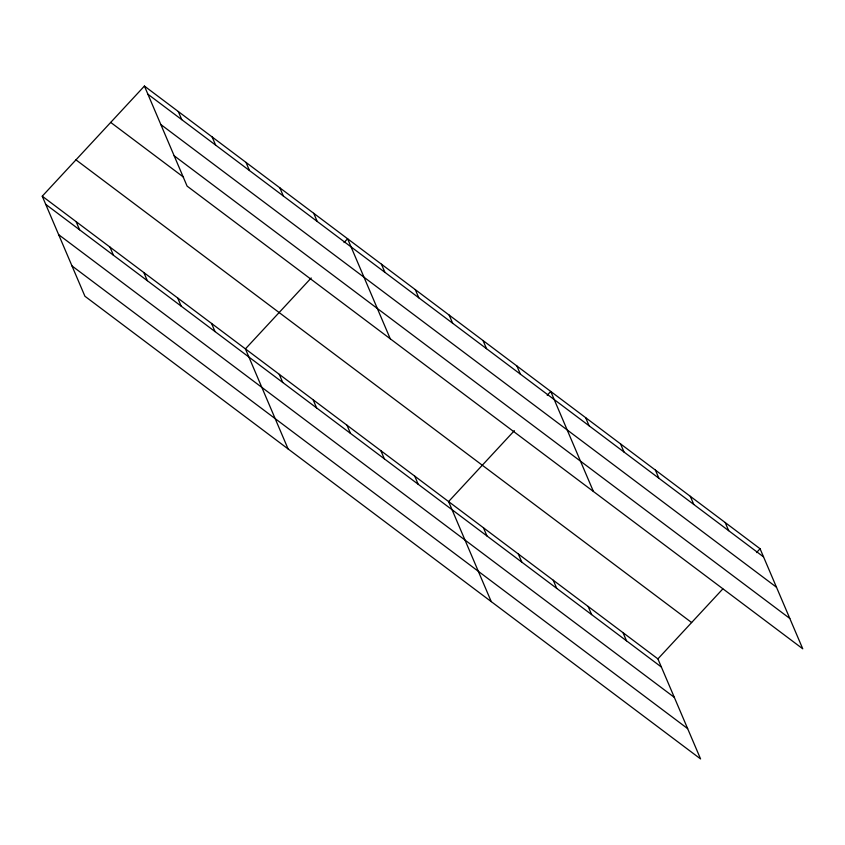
<?xml version="1.0" encoding="UTF-8"?>
<svg xmlns="http://www.w3.org/2000/svg" width="845" height="845" viewBox="0 0 845 845"><rect width="100%" height="100%" fill="white"/><g stroke="black" fill="none" stroke-linecap="round" stroke-linejoin="round"><path stroke-width="1.27" d="M42.25 196.198L657.906 658.889L700.579 758.937L84.922 296.246L42.25 196.198L144.421 86.063L760.077 548.754L802.75 648.802L187.094 186.111L144.421 86.063M311.203 277.973L245.42 348.89L288.092 448.938M344.042 242.578L347.591 238.755L390.263 338.792M514.362 430.665L448.579 501.581L491.251 601.619M547.201 395.259L550.75 391.436L593.422 491.484M657.906 658.889L722.802 588.933M756.528 552.577L760.077 548.754M147.896 94.207L763.553 556.897M160.835 124.532L776.481 587.222M174.154 155.776L789.811 618.466M110.706 122.409L183.555 177.165M75.965 159.853L691.622 622.543M45.725 204.342L661.381 667.032M58.664 234.678L674.31 697.357M71.983 265.921L687.64 728.612M725.19 522.527L728.665 530.671M690.302 496.311L693.777 504.454M655.414 470.095L658.889 478.238M620.526 443.878L624.001 452.022M585.638 417.652L589.113 425.795M516.897 365.991L520.362 374.134M623.019 632.673L626.494 640.816M483.034 340.546L486.509 348.679M588.131 606.456L591.606 614.6M449.17 315.09L452.645 323.234M553.243 580.23L556.718 588.373M415.307 289.645L418.782 297.789M518.355 554.014L521.83 562.157M381.444 264.2L384.919 272.343M483.467 527.798L486.942 535.941M313.727 213.299L317.202 221.443M414.726 476.126L418.19 484.269M279.864 187.854L283.339 195.998M380.863 450.681L384.338 458.824M246.001 162.409L249.476 170.553M346.999 425.236L350.474 433.379M212.148 136.953L215.612 145.097M313.136 399.791L316.611 407.924M178.284 111.508L181.76 119.652M279.272 374.335L282.748 382.479M211.556 323.445L215.031 331.589M177.693 298L181.168 306.133M143.83 272.544L147.305 280.688M109.977 247.099L113.441 255.243M76.113 221.654L79.588 229.798"/></g></svg>
